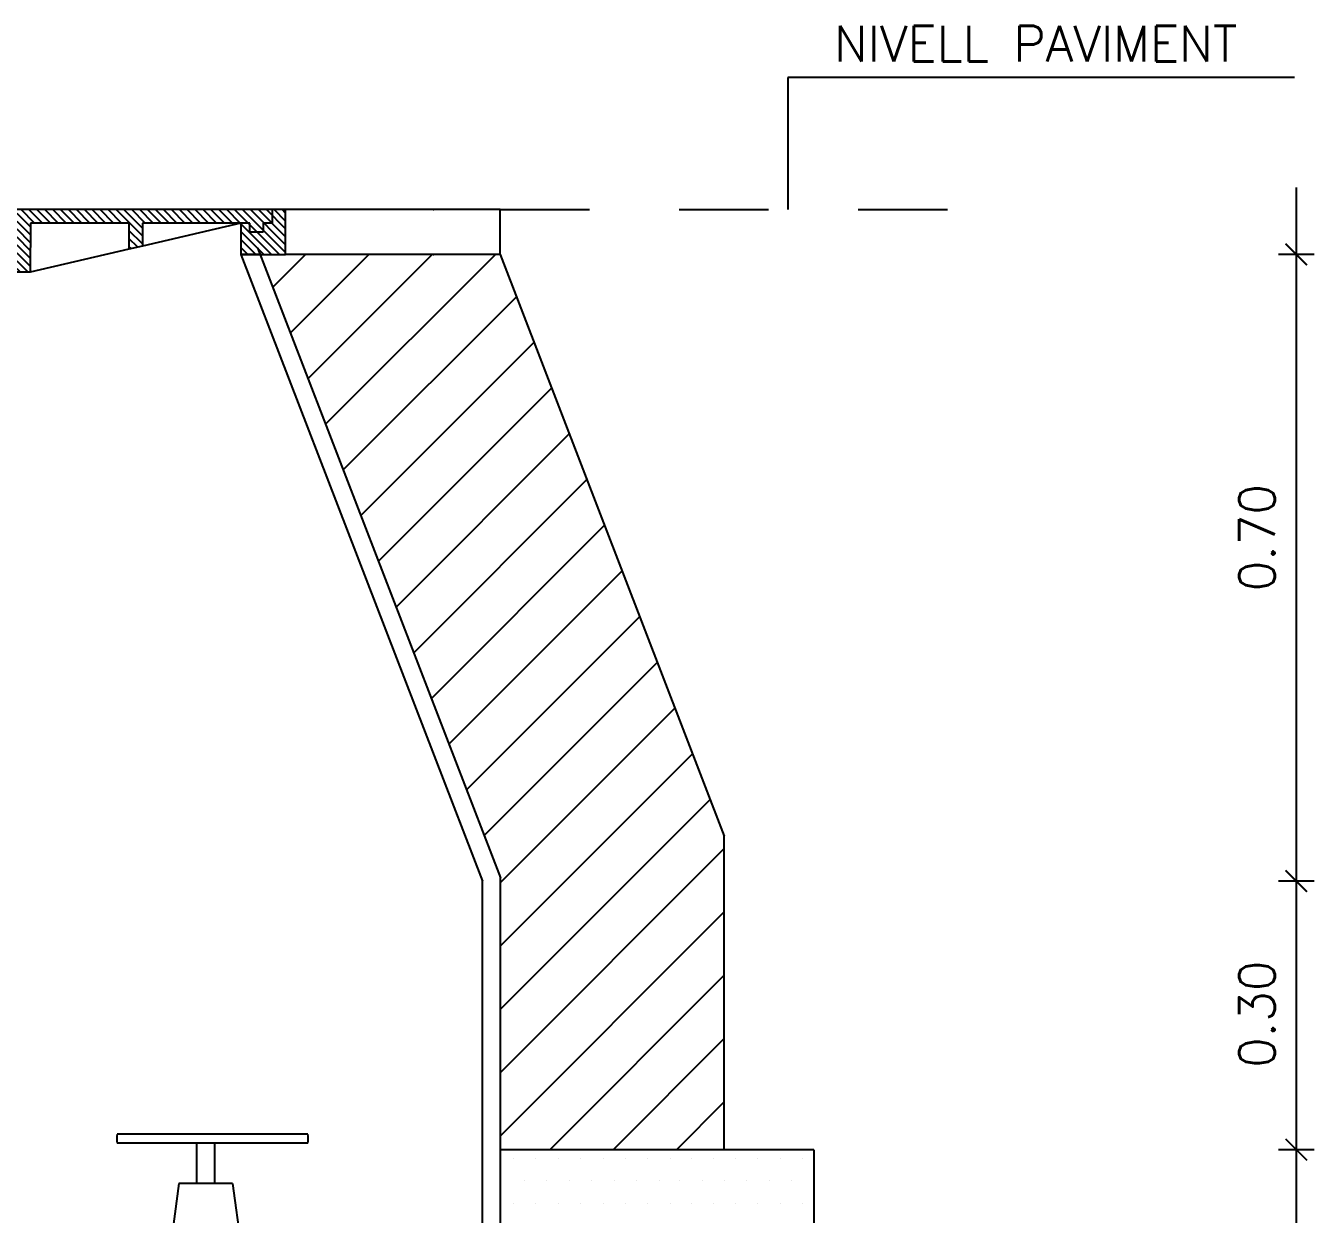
# Model space of a CAD drawing. Extents: x -0.23 to 5.77, y -0.31 to 4.78.
# Drawn here: x 1.233 to 2.672, y 3.448 to 4.775 of the extents above; entities that cross this region are included whole.
import ezdxf
from ezdxf.enums import TextEntityAlignment as Align

# ---------------------------------------------------------------- set-up
doc = ezdxf.new("R2010")
doc.units = 0
doc.header["$LTSCALE"] = 0.1
doc.linetypes.add('HIDDEN', pattern=[0.375, 0.25, -0.125])
doc.layers.get('0').update_dxf_attribs({"linetype": 'CONTINUOUS'})
doc.styles.add('ROMANS', font='ROMANS.SHX')

# ---------------------------------------------------------------- blocks, each defined once
blk = doc.blocks.new('*X1')
at = {"color": 0}
for p, q in [((2740, 19852), (2788, 19900)), ((2740, 19860.8), (2779.2, 19900)), ((2740, 19869.7), (2770.3, 19900)), ((2740, 19878.5), (2761.5, 19900)), ((2740, 19887.3), (2752.7, 19900)), ((2740, 19896.2), (2743.8, 19900)), ((2746.9, 19850), (2796.9, 19900)), ((2790.7, 19885), (2805.7, 19900)), ((2799.5, 19885), (2814.5, 19900)), ((2808.4, 19885), (2823.4, 19900)), ((2817.2, 19885), (2832.2, 19900)), ((2826, 19885), (2841, 19900)), ((2834.9, 19885), (2849.9, 19900)), ((2843.7, 19885), (2858.7, 19900)), ((2852.6, 19885), (2867.6, 19900)), ((2861.4, 19885), (2876.4, 19900)), ((2870.2, 19885), (2885.2, 19900)), ((2879.1, 19885), (2894.1, 19900)), ((2887.9, 19885), (2902.9, 19900)), ((2896.8, 19885), (2911.8, 19900)), ((2900, 19870.6), (2929.4, 19900)), ((2900, 19879.4), (2920.6, 19900)), ((2923.3, 19885), (2938.3, 19900)), ((2932.1, 19885), (2947.1, 19900)), ((2941, 19885), (2956, 19900)), ((2949.8, 19885), (2964.8, 19900)), ((2958.6, 19885), (2973.6, 19900)), ((2967.5, 19885), (2982.5, 19900)), ((2976.3, 19885), (2991.3, 19900)), ((2985.1, 19885), (3000.1, 19900)), ((2994, 19885), (3009, 19900)), ((3002.8, 19885), (3017.8, 19900)), ((3011.7, 19885), (3026.7, 19900)), ((3020.5, 19885), (3035.5, 19900)), ((3025, 19880.7), (3040, 19895.7)), ((2755.7, 19850), (2790, 19884.3)), ((2900, 19861.7), (2915, 19876.7)), ((3025, 19871.8), (3040, 19886.8)), ((3025, 19863), (3040, 19878)), ((2764.5, 19850), (2790, 19875.5)), ((2773.4, 19850), (2790, 19866.6)), ((2905.2, 19858), (2915, 19867.9)), ((3025, 19854.1), (3040, 19869.1)), ((2782.2, 19850), (2790, 19857.8)), ((2912.3, 19856.4), (2915, 19859)), ((3025, 19845.3), (3040, 19860.3)), ((3025, 19836.5), (3040, 19851.5)), ((3027.4, 19830), (3040, 19842.6)), ((3036.2, 19830), (3040, 19833.8))]:
    blk.add_line(p, q, dxfattribs=at)
blk = doc.blocks.new('COTA')
for p, q in [((0, 50), (0, -50)), ((0, 0), (50, 0))]:
    blk.add_line(p, q)
at = {"const_width": 5}
blk.add_lwpolyline([(-30, -30), (30, 30)], dxfattribs=at)

msp = doc.modelspace()

# ---------------------------------------------------------------- linework, layer by layer
for p, q in [((2.08406, 4.71749), (2.08406, 4.56975)), ((2.64997, 4.71749), (2.08406, 4.71749)), ((2.65193, 4.59442), (2.65193, 2.26287)), ((1.5079, 4.56975), (1.2229, 4.56975)), ((1.5079, 4.56975), (1.5079, 4.55475)), ((1.5229, 4.56975), (1.5079, 4.56975)), ((1.5229, 4.51975), (1.5229, 4.56975)), ((1.76241, 4.56975), (1.52303, 4.56975)), ((1.76241, 4.51975), (1.76241, 4.56975)), ((1.2379, 4.55475), (1.23748, 4.49975)), ((1.3479, 4.55475), (1.2379, 4.55475)), ((1.3479, 4.55475), (1.3479, 4.5255)), ((1.4729, 4.55475), (1.3629, 4.52901)), ((1.3629, 4.55475), (1.3629, 4.52901)), ((1.4729, 4.55475), (1.3629, 4.55475)), ((1.4729, 4.55475), (1.4729, 4.51975)), ((1.4829, 4.55475), (1.4729, 4.55475)), ((1.4829, 4.54475), (1.4829, 4.55475)), ((1.4979, 4.55475), (1.4979, 4.54475)), ((1.5079, 4.55475), (1.4979, 4.55475)), ((1.4979, 4.54475), (1.4829, 4.54475)), ((1.3479, 4.5255), (1.23748, 4.49975)), ((1.3629, 4.52901), (1.3479, 4.5255)), ((1.4729, 4.51975), (1.5229, 4.51975)), ((1.4929, 4.51975), (1.4729, 4.51975)), ((1.47303, 4.51975), (1.74297, 3.81975)), ((1.49169, 4.52695), (1.76297, 3.82348)), ((1.76241, 4.51975), (1.5229, 4.51975)), ((1.76241, 4.51975), (2.01297, 3.87001)), ((1.23748, 4.49975), (1.22248, 4.49975)), ((2.01297, 3.51975), (2.01297, 3.87001)), ((1.74297, 2.56913), (1.74297, 3.81975)), ((1.76297, 2.56913), (1.76297, 3.82348)), ((1.54786, 3.53723), (1.33463, 3.53723)), ((1.54786, 3.52723), (1.33463, 3.52723)), ((1.42376, 3.48195), (1.42376, 3.52723)), ((1.44376, 3.48195), (1.44376, 3.52723)), ((2.11297, 3.51975), (1.76297, 3.51975)), ((2.11297, 3.51975), (2.11297, 2.56913)), ((1.40376, 3.48195), (1.37876, 3.29896)), ((1.46376, 3.48195), (1.40376, 3.48195)), ((1.46376, 3.48195), (1.48876, 3.29896))]:
    msp.add_line(p, q)
at = {"linetype": 'HIDDEN'}
msp.add_line((1.76241, 4.56975), (2.30624, 4.56975), dxfattribs=at)
at = {"color": 0}
for p, q in [((1.5086, 4.48312), (1.54523, 4.51975)), ((1.52827, 4.43209), (1.61594, 4.51975)), ((1.54795, 4.38106), (1.68665, 4.51975)), ((1.56763, 4.33002), (1.75736, 4.51975)), ((1.58731, 4.27899), (1.78069, 4.47237)), ((1.60699, 4.22796), (1.80036, 4.42134)), ((1.62667, 4.17693), (1.82004, 4.3703)), ((1.64635, 4.1259), (1.83972, 4.31927)), ((1.66603, 4.07486), (1.8594, 4.26824)), ((1.6857, 4.02383), (1.87908, 4.21721)), ((1.70538, 3.9728), (1.89876, 4.16618)), ((1.72506, 3.92177), (1.91844, 4.11514)), ((1.74474, 3.87074), (1.93812, 4.06411)), ((1.76297, 3.81825), (1.95779, 4.01308)), ((1.76297, 3.74754), (1.97747, 3.96205)), ((1.76297, 3.67683), (1.99715, 3.91102)), ((1.76297, 3.60612), (2.01297, 3.85612)), ((1.76297, 3.53541), (2.01297, 3.78541)), ((1.81802, 3.51975), (2.01297, 3.7147)), ((1.88873, 3.51975), (2.01297, 3.64399)), ((1.95944, 3.51975), (2.01297, 3.57328)), ((1.77737, 3.51024), (1.77737, 3.51024)), ((1.80237, 3.51024), (1.80237, 3.51024)), ((1.82737, 3.51024), (1.82737, 3.51024)), ((1.85237, 3.51024), (1.85237, 3.51024)), ((1.87755, 3.51024), (1.87755, 3.51024)), ((1.90255, 3.51024), (1.90255, 3.51024)), ((1.92755, 3.51024), (1.92755, 3.51024)), ((1.95255, 3.51024), (1.95255, 3.51024)), ((1.97593, 3.51024), (1.97593, 3.51024)), ((2.00093, 3.51024), (2.00093, 3.51024)), ((2.02539, 3.51024), (2.02539, 3.51024)), ((2.05039, 3.51024), (2.05039, 3.51024)), ((2.07539, 3.51024), (2.07539, 3.51024)), ((2.10039, 3.51024), (2.10039, 3.51024)), ((1.78987, 3.48524), (1.78987, 3.48524)), ((1.81487, 3.48524), (1.81487, 3.48524)), ((1.83987, 3.48524), (1.83987, 3.48524)), ((1.86505, 3.48524), (1.86505, 3.48524)), ((1.89005, 3.48524), (1.89005, 3.48524)), ((1.91505, 3.48524), (1.91505, 3.48524)), ((1.94005, 3.48524), (1.94005, 3.48524)), ((1.96343, 3.48524), (1.96343, 3.48524)), ((1.98843, 3.48524), (1.98843, 3.48524)), ((2.01343, 3.48524), (2.01343, 3.48524)), ((2.03789, 3.48524), (2.03789, 3.48524)), ((2.06289, 3.48524), (2.06289, 3.48524)), ((2.08789, 3.48524), (2.08789, 3.48524)), ((1.77737, 3.4602), (1.77737, 3.4602)), ((1.80237, 3.4602), (1.80237, 3.4602)), ((1.82737, 3.4602), (1.82737, 3.4602)), ((1.85237, 3.4602), (1.85237, 3.4602)), ((1.87755, 3.4602), (1.87755, 3.4602)), ((1.90255, 3.4602), (1.90255, 3.4602)), ((1.92755, 3.4602), (1.92755, 3.4602)), ((1.95255, 3.4602), (1.95255, 3.4602)), ((1.97593, 3.4602), (1.97593, 3.4602)), ((2.00093, 3.4602), (2.00093, 3.4602)), ((2.02539, 3.4602), (2.02539, 3.4602)), ((2.05039, 3.4602), (2.05039, 3.4602)), ((2.07539, 3.4602), (2.07539, 3.4602)), ((2.10039, 3.4602), (2.10039, 3.4602))]:
    msp.add_line(p, q, dxfattribs=at)
for start, end in [(177.31496, 182.68504), (357.31496, 2.68504)]:
    msp.add_arc((1.44124, 3.53223), 0.10673, start, end)
at = {"color": 0, "linetype": 'BYBLOCK'}
for p in [(1.68797, 4.56975), (1.68797, 4.56975), (1.68797, 4.51975), (1.68797, 4.51975), (1.68797, 4.51975), (1.68797, 4.51975)]:
    msp.add_point(p, dxfattribs=at)

# ---------------------------------------------------------------- block references
at = {"xscale": -0.001, "yscale": 0.001, "zscale": 0.001}
msp.add_blockref('*X1', (4.2629, -15.33025), dxfattribs=at)
at = {"color": 0, "linetype": 'BYBLOCK', "xscale": 0.0004, "yscale": 0.0004, "zscale": 0.0004, "rotation": 270}
for p in [(2.65193, 4.51975), (2.65193, 3.81975), (2.65193, 3.51975)]:
    msp.add_blockref('COTA', p, dxfattribs=at)

# ---------------------------------------------------------------- texts
at = {"style": 'ROMANS'}
msp.add_text('NIVELL PAVIMENT', height=0.04, dxfattribs=at).set_placement((2.13536, 4.73511))
at = {"color": 0, "linetype": 'BYBLOCK', "style": 'ROMANS'}
for s, p in [('0.70', (2.60791, 4.20338)), ('0.30', (2.60791, 3.6711))]:
    msp.add_text(s, height=0.04, rotation=90, dxfattribs=at).set_placement(p, align=Align.MIDDLE)

doc.saveas('drawing.dxf')
